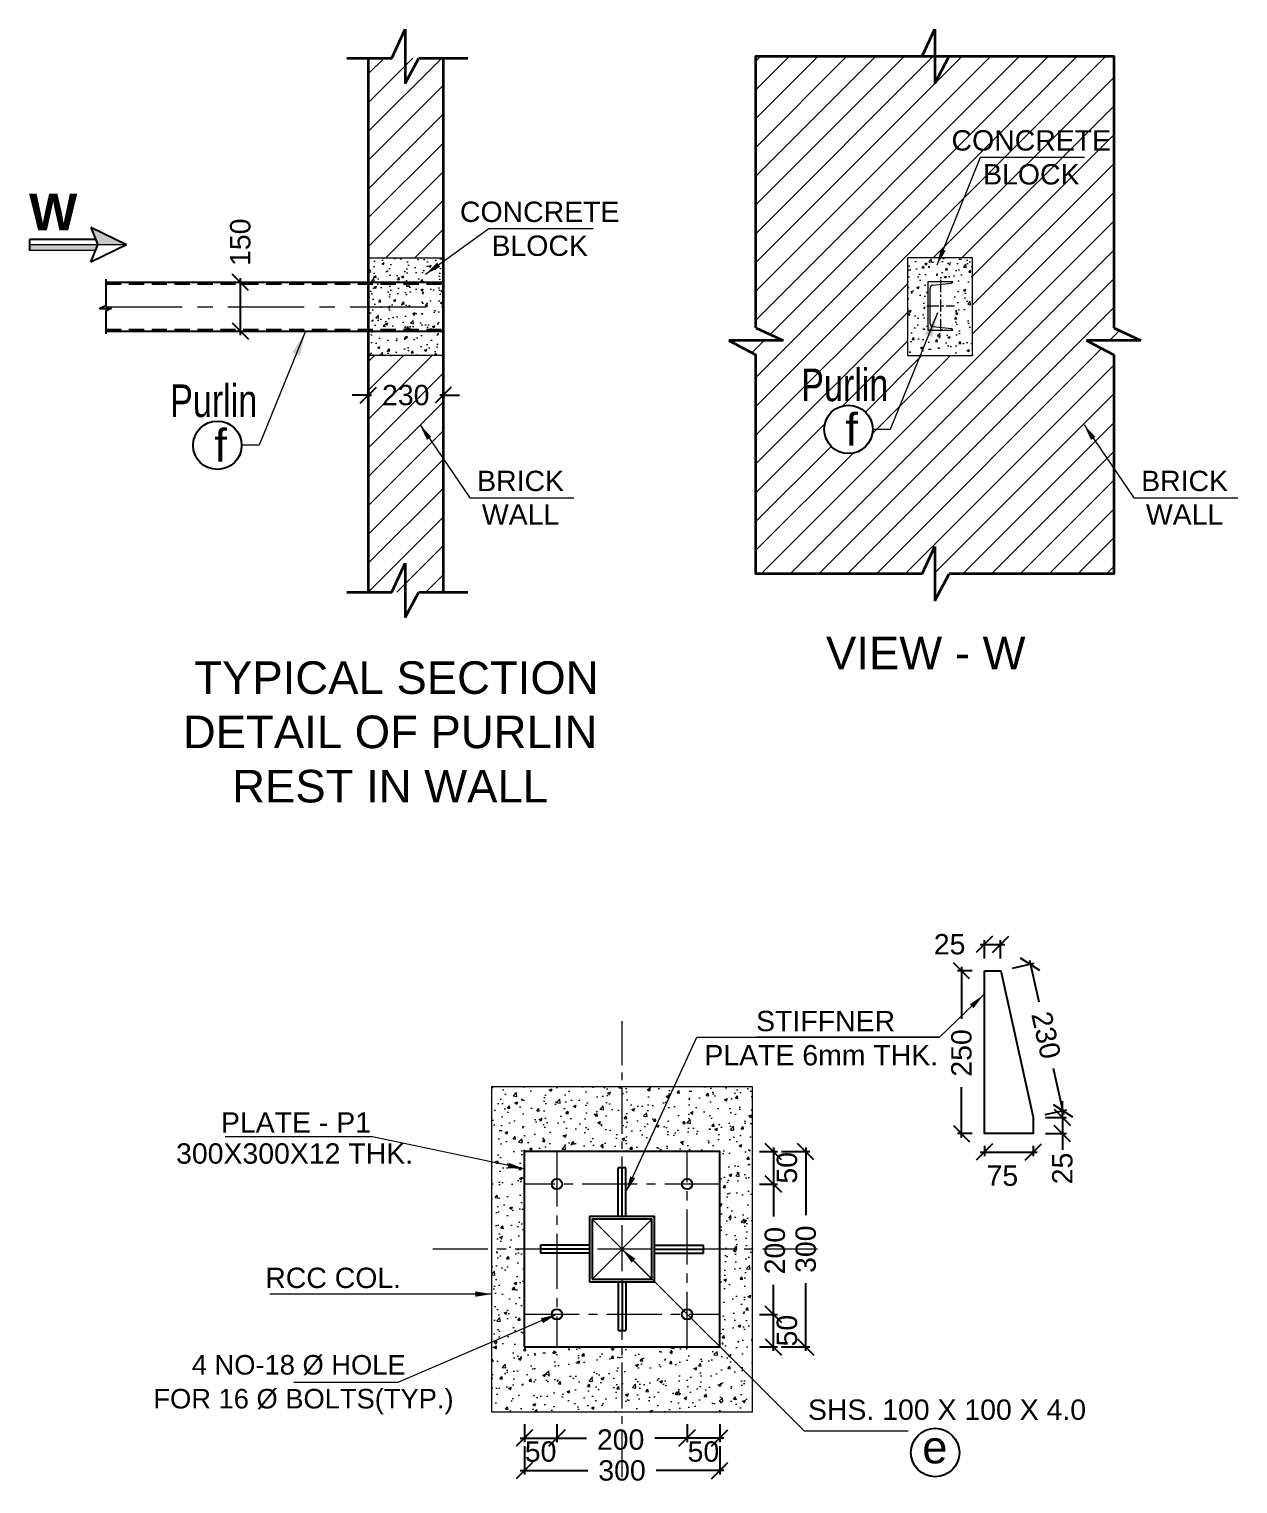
# Model space of a CAD drawing. Header units: inches. Extents: x 1789308 to 1948517, y 1504002 to 1708835.
# Drawn here: x 1861424 to 1876275, y 1623205 to 1641076 of the extents above; entities that cross this region are included whole.
import ezdxf
from ezdxf.enums import TextEntityAlignment as Align

# ---------------------------------------------------------------- set-up
doc = ezdxf.new("R2010")
doc.units = ezdxf.units.IN
doc.header["$LTSCALE"] = 0.015
doc.header["$MEASUREMENT"] = 0
doc.header["$PDMODE"] = 34
doc.header["$PDSIZE"] = -0.1
for name, pattern in [('CENTER', [2, 1.25, -0.25, 0.25, -0.25]), ('CENTER2', [1.125, 0.75, -0.125, 0.125, -0.125]), ('HIDDEN2', [0.1875, 0.125, -0.0625])]:
    doc.linetypes.add(name, pattern=pattern)
for name, color, linetype, lineweight in [('CEN', 5, 'CENTER', 15), ('CENTER LINE', 1, 'CENTER2', 18), ('COLUMN - STR', 6, 'Continuous', 15), ('Dimension', 7, 'Continuous', 5), ('GRID - COLUMN - STR', 251, 'CENTER', 15), ('Hach.', 252, 'Continuous', 15), ('PLATE', 1, 'Continuous', 25), ('SECTION', 3, 'Continuous', 20), ('SECTION -  LINE - STR', 3, 'Continuous', 20), ('TEXT', 7, 'Continuous', 5), ('TRUSS', 82, 'Continuous', 25), ('wall', 1, 'Continuous', 35)]:
    doc.layers.add(name, color=color, linetype=linetype, lineweight=lineweight)
for name, color, linetype in [('DIM DEM', 191, 'Continuous'), ('STR_Dimension_Pranav', 30, 'Continuous'), ('STR_TEXT_Pranav', 62, 'Continuous'), ('TXT', 2, 'Continuous')]:
    doc.layers.add(name, color=color, linetype=linetype)
doc.layers.add('HATCH', color=7, linetype='Continuous', lineweight=5, true_color=0xc2c2c2)
doc.styles.add('a1', font='arial.ttf', dxfattribs={"height": 2})
doc.styles.add('ARIAL NARROW', font='ARIALN.TTF')
doc.styles.add('Basic', font='arial.ttf')
doc.styles.add('DIM 600', font='times.ttf', dxfattribs={"height": 300})
doc.styles.add('PRADEEP - STR', font='swissel.ttf')
doc.styles.add('ROMAND', font='arial.ttf')
doc.dimstyles.new('DIM 600', dxfattribs={"dimscale": 0, "dimtxt": 300, "dimasz": 200, "dimexe": 50, "dimexo": 150, "dimgap": 100, "dimtad": 0, "dimdec": 0, "dimlfac": -1, "dimrnd": 0.001, "dimdsep": 46, "dimtxsty": 'DIM 600', "dimblk": 'OBLIQUE', "dimcen": 1.5, "dimdle": 50, "dimclrd": 256, "dimclre": 256, "dimclrt": 7, "dimadec": 1, "dimazin": 0, "dimtfac": 1, "dimtdec": 0, "dimtix": 1, "dimtmove": 1, "dimatfit": 3, "dimfxl": 600, "dimlwd": -1, "dimlwe": -1, "dimarcsym": 0})
doc.dimstyles.new('SHIFT DIM', dxfattribs={"dimtxt": 250, "dimasz": 200, "dimexe": 100, "dimexo": 100, "dimgap": 0.02, "dimtad": 0, "dimdec": 0, "dimzin": 0, "dimdsep": 46, "dimtxsty": 'ARIAL NARROW', "dimblk": 'OBLIQUE', "dimcen": 0.09, "dimdle": 150, "dimclrd": 256, "dimclre": 256, "dimclrt": 7, "dimadec": 0, "dimazin": 0, "dimtfac": 1, "dimtdec": 0, "dimtofl": 0, "dimtmove": 0, "dimatfit": 3, "dimfxl": 0.1, "dimtolj": 1, "dimtzin": 0, "dimlwd": 13, "dimlwe": 13, "dimarcsym": 0})

# ---------------------------------------------------------------- blocks, each defined once
blk = doc.blocks.new('_Oblique')
at = {"color": 0, "linetype": 'ByBlock', "lineweight": -2}
blk.add_line((-0.5, -0.5), (0.5, 0.5), dxfattribs=at)
blk = doc.blocks.new('*D568')
at = {"layer": 'Defpoints', "color": 0, "transparency": 16777216}
for p in [(1867508, 1624087), (1869908, 1624087), (1869908, 1623369)]:
    blk.add_point(p, dxfattribs=at)
at = {"layer": 'DIM DEM', "transparency": 16777216}
for p, q in [((1867508, 1623669), (1867508, 1623319)), ((1869908, 1623669), (1869908, 1623319)), ((1867458, 1623369), (1868289, 1623369)), ((1869958, 1623369), (1869127, 1623369))]:
    blk.add_line(p, q, dxfattribs=at)
at = {"layer": 'DIM DEM', "transparency": 16777216, "xscale": 200, "yscale": 200, "zscale": 200, "rotation": 180}
blk.add_blockref('_Oblique', (1867508, 1623369), dxfattribs=at)
at = {"layer": 'DIM DEM', "transparency": 16777216, "xscale": 200, "yscale": 200, "zscale": 200}
blk.add_blockref('_Oblique', (1869908, 1623369), dxfattribs=at)
at = {"layer": 'DIM DEM', "color": 7, "transparency": 16777216, "insert": (1868708, 1623369), "char_height": 250, "attachment_point": 5, "style": 'PRADEEP - STR'}
blk.add_mtext('300', dxfattribs=at)
blk = doc.blocks.new('*D569')
at = {"layer": 'Defpoints', "color": 0, "transparency": 16777216}
for p in [(1867508, 1624087), (1867908, 1624087), (1867908, 1623768)]:
    blk.add_point(p, dxfattribs=at)
at = {"layer": 'DIM DEM', "transparency": 16777216}
for p, q in [((1867458, 1623768), (1867958, 1623768)), ((1867508, 1623937), (1867508, 1623718)), ((1867908, 1623937), (1867908, 1623718))]:
    blk.add_line(p, q, dxfattribs=at)
at = {"layer": 'DIM DEM', "transparency": 16777216, "xscale": 200, "yscale": 200, "zscale": 200, "rotation": 180}
blk.add_blockref('_Oblique', (1867508, 1623768), dxfattribs=at)
at = {"layer": 'DIM DEM', "transparency": 16777216, "xscale": 200, "yscale": 200, "zscale": 200}
blk.add_blockref('_Oblique', (1867908, 1623768), dxfattribs=at)
at = {"layer": 'DIM DEM', "color": 7, "transparency": 16777216, "insert": (1867708, 1623601), "char_height": 250, "attachment_point": 5, "style": 'PRADEEP - STR'}
blk.add_mtext('50', dxfattribs=at)
blk = doc.blocks.new('*D570')
at = {"layer": 'Defpoints', "color": 0, "transparency": 16777216}
for p in [(1869508, 1624087), (1869908, 1624087), (1869508, 1623768)]:
    blk.add_point(p, dxfattribs=at)
at = {"layer": 'DIM DEM', "transparency": 16777216}
for p, q in [((1869958, 1623768), (1869458, 1623768)), ((1869508, 1623937), (1869508, 1623718)), ((1869908, 1623937), (1869908, 1623718))]:
    blk.add_line(p, q, dxfattribs=at)
at = {"layer": 'DIM DEM', "transparency": 16777216, "xscale": 200, "yscale": 200, "zscale": 200, "rotation": 180}
blk.add_blockref('_Oblique', (1869508, 1623768), dxfattribs=at)
at = {"layer": 'DIM DEM', "transparency": 16777216, "xscale": 200, "yscale": 200, "zscale": 200}
blk.add_blockref('_Oblique', (1869908, 1623768), dxfattribs=at)
at = {"layer": 'DIM DEM', "color": 7, "transparency": 16777216, "insert": (1869708, 1623601), "char_height": 250, "attachment_point": 5, "style": 'PRADEEP - STR'}
blk.add_mtext('50', dxfattribs=at)
blk = doc.blocks.new('*D571')
at = {"layer": 'Defpoints', "color": 0, "transparency": 16777216}
for p in [(1867908, 1624087), (1869508, 1624087), (1867908, 1623768)]:
    blk.add_point(p, dxfattribs=at)
at = {"layer": 'DIM DEM', "transparency": 16777216}
for p, q in [((1867858, 1623768), (1868271, 1623768)), ((1867908, 1623937), (1867908, 1623718)), ((1869558, 1623768), (1869110, 1623768)), ((1869508, 1623937), (1869508, 1623718))]:
    blk.add_line(p, q, dxfattribs=at)
at = {"layer": 'DIM DEM', "transparency": 16777216, "xscale": 200, "yscale": 200, "zscale": 200, "rotation": 180}
blk.add_blockref('_Oblique', (1867908, 1623768), dxfattribs=at)
at = {"layer": 'DIM DEM', "transparency": 16777216, "xscale": 200, "yscale": 200, "zscale": 200}
blk.add_blockref('_Oblique', (1869508, 1623768), dxfattribs=at)
at = {"layer": 'DIM DEM', "color": 7, "transparency": 16777216, "insert": (1868691, 1623748), "char_height": 250, "attachment_point": 5, "style": 'PRADEEP - STR'}
blk.add_mtext('200', dxfattribs=at)
blk = doc.blocks.new('*D572')
at = {"layer": 'Defpoints', "color": 0, "transparency": 16777216}
for p in [(1870248, 1627288), (1870966, 1627288), (1870248, 1624888)]:
    blk.add_point(p, dxfattribs=at)
at = {"layer": 'DIM DEM', "transparency": 16777216}
for p, q in [((1870666, 1627288), (1871016, 1627288)), ((1870966, 1627338), (1870966, 1626507)), ((1870966, 1624838), (1870966, 1625669)), ((1870666, 1624888), (1871016, 1624888))]:
    blk.add_line(p, q, dxfattribs=at)
at = {"layer": 'DIM DEM', "transparency": 16777216, "xscale": 200, "yscale": 200, "zscale": 200}
for p, rotation in [((1870966, 1627288), 90), ((1870966, 1624888), 270)]:
    blk.add_blockref('_Oblique', p, dxfattribs=dict(at, rotation=rotation))
at = {"layer": 'DIM DEM', "color": 7, "transparency": 16777216, "insert": (1870966, 1626088), "char_height": 250, "attachment_point": 5, "rotation": 90, "style": 'PRADEEP - STR'}
blk.add_mtext('300', dxfattribs=at)
blk = doc.blocks.new('*D573')
at = {"layer": 'Defpoints', "color": 0, "transparency": 16777216}
for p in [(1870248, 1625288), (1870568, 1625288), (1870248, 1624888)]:
    blk.add_point(p, dxfattribs=at)
at = {"layer": 'DIM DEM', "transparency": 16777216}
for p, q in [((1870398, 1625288), (1870618, 1625288)), ((1870568, 1624838), (1870568, 1625338)), ((1870398, 1624888), (1870618, 1624888))]:
    blk.add_line(p, q, dxfattribs=at)
at = {"layer": 'DIM DEM', "transparency": 16777216, "xscale": 200, "yscale": 200, "zscale": 200}
for p, rotation in [((1870568, 1625288), 90), ((1870568, 1624888), 270)]:
    blk.add_blockref('_Oblique', p, dxfattribs=dict(at, rotation=rotation))
at = {"layer": 'DIM DEM', "color": 7, "transparency": 16777216, "insert": (1870735, 1625088), "char_height": 250, "attachment_point": 5, "rotation": 90, "style": 'PRADEEP - STR'}
blk.add_mtext('50', dxfattribs=at)
blk = doc.blocks.new('*D574')
at = {"layer": 'Defpoints', "color": 0, "transparency": 16777216}
for p in [(1870248, 1627288), (1870248, 1626888), (1870568, 1626888)]:
    blk.add_point(p, dxfattribs=at)
at = {"layer": 'DIM DEM', "transparency": 16777216}
for p, q in [((1870398, 1627288), (1870618, 1627288)), ((1870568, 1627338), (1870568, 1626838)), ((1870398, 1626888), (1870618, 1626888))]:
    blk.add_line(p, q, dxfattribs=at)
at = {"layer": 'DIM DEM', "transparency": 16777216, "xscale": 200, "yscale": 200, "zscale": 200}
for p, rotation in [((1870568, 1627288), 90), ((1870568, 1626888), 270)]:
    blk.add_blockref('_Oblique', p, dxfattribs=dict(at, rotation=rotation))
at = {"layer": 'DIM DEM', "color": 7, "transparency": 16777216, "insert": (1870735, 1627088), "char_height": 250, "attachment_point": 5, "rotation": 90, "style": 'PRADEEP - STR'}
blk.add_mtext('50', dxfattribs=at)
blk = doc.blocks.new('*D575')
at = {"layer": 'Defpoints', "color": 0, "transparency": 16777216}
for p in [(1870248, 1626888), (1870248, 1625288), (1870568, 1625288)]:
    blk.add_point(p, dxfattribs=at)
at = {"layer": 'DIM DEM', "transparency": 16777216}
for p, q in [((1870398, 1626888), (1870618, 1626888)), ((1870568, 1626938), (1870568, 1626490)), ((1870568, 1625238), (1870568, 1625652)), ((1870398, 1625288), (1870618, 1625288))]:
    blk.add_line(p, q, dxfattribs=at)
at = {"layer": 'DIM DEM', "transparency": 16777216, "xscale": 200, "yscale": 200, "zscale": 200}
for p, rotation in [((1870568, 1626888), 90), ((1870568, 1625288), 270)]:
    blk.add_blockref('_Oblique', p, dxfattribs=dict(at, rotation=rotation))
at = {"layer": 'DIM DEM', "color": 7, "transparency": 16777216, "insert": (1870587, 1626071), "char_height": 250, "attachment_point": 5, "rotation": 90, "style": 'PRADEEP - STR'}
blk.add_mtext('200', dxfattribs=at)
blk = doc.blocks.new('*D576')
at = {"layer": 'Defpoints', "color": 0, "transparency": 16777216}
for p in [(1873160, 1627508), (1873760, 1627508), (1873760, 1627282)]:
    blk.add_point(p, dxfattribs=at)
at = {"layer": 'DIM DEM', "transparency": 16777216}
for p, q in [((1873160, 1627358), (1873160, 1627232)), ((1873760, 1627358), (1873760, 1627232)), ((1873110, 1627282), (1873810, 1627282))]:
    blk.add_line(p, q, dxfattribs=at)
at = {"layer": 'DIM DEM', "transparency": 16777216, "xscale": 200, "yscale": 200, "zscale": 200, "rotation": 180}
blk.add_blockref('_Oblique', (1873160, 1627282), dxfattribs=at)
at = {"layer": 'DIM DEM', "transparency": 16777216, "xscale": 200, "yscale": 200, "zscale": 200}
blk.add_blockref('_Oblique', (1873760, 1627282), dxfattribs=at)
at = {"layer": 'DIM DEM', "color": 7, "transparency": 16777216, "insert": (1873381, 1626990), "char_height": 250, "attachment_point": 5, "style": 'PRADEEP - STR'}
blk.add_mtext('75', dxfattribs=at)
blk = doc.blocks.new('*D577')
at = {"layer": 'Defpoints', "color": 0, "transparency": 16777216}
for p in [(1872879, 1629508), (1873160, 1629508), (1873160, 1627508)]:
    blk.add_point(p, dxfattribs=at)
at = {"layer": 'DIM DEM', "transparency": 16777216}
for p, q in [((1873010, 1629508), (1872829, 1629508)), ((1872879, 1629558), (1872879, 1628919)), ((1872879, 1627458), (1872879, 1628080)), ((1873010, 1627508), (1872829, 1627508))]:
    blk.add_line(p, q, dxfattribs=at)
at = {"layer": 'DIM DEM', "transparency": 16777216, "xscale": 200, "yscale": 200, "zscale": 200}
for p, rotation in [((1872879, 1629508), 90), ((1872879, 1627508), 270)]:
    blk.add_blockref('_Oblique', p, dxfattribs=dict(at, rotation=rotation))
at = {"layer": 'DIM DEM', "color": 7, "transparency": 16777216, "insert": (1872879, 1628499), "char_height": 250, "attachment_point": 5, "rotation": 90, "style": 'PRADEEP - STR'}
blk.add_mtext('250', dxfattribs=at)
blk = doc.blocks.new('*D578')
at = {"layer": 'Defpoints', "color": 0, "transparency": 16777216}
for p in [(1873360, 1629833), (1873160, 1629508), (1873360, 1629508)]:
    blk.add_point(p, dxfattribs=at)
at = {"layer": 'DIM DEM', "transparency": 16777216}
for p, q in [((1873160, 1629658), (1873160, 1629883)), ((1873360, 1629658), (1873360, 1629883)), ((1873110, 1629833), (1873410, 1629833))]:
    blk.add_line(p, q, dxfattribs=at)
at = {"layer": 'DIM DEM', "transparency": 16777216, "xscale": 200, "yscale": 200, "zscale": 200, "rotation": 180}
blk.add_blockref('_Oblique', (1873160, 1629833), dxfattribs=at)
at = {"layer": 'DIM DEM', "transparency": 16777216, "xscale": 200, "yscale": 200, "zscale": 200}
blk.add_blockref('_Oblique', (1873360, 1629833), dxfattribs=at)
at = {"layer": 'DIM DEM', "color": 7, "transparency": 16777216, "insert": (1872733, 1629833), "char_height": 250, "attachment_point": 5, "style": 'PRADEEP - STR'}
blk.add_mtext('25', dxfattribs=at)
blk = doc.blocks.new('*D579')
at = {"layer": 'Defpoints', "color": 0, "transparency": 16777216}
for p in [(1873760, 1627708), (1873760, 1627508), (1874119, 1627508)]:
    blk.add_point(p, dxfattribs=at)
at = {"layer": 'DIM DEM', "transparency": 16777216}
for p, q in [((1874119, 1627708), (1874119, 1627908)), ((1873910, 1627708), (1874169, 1627708)), ((1874119, 1627708), (1874119, 1627508)), ((1873910, 1627508), (1874169, 1627508)), ((1874119, 1627508), (1874119, 1627308))]:
    blk.add_line(p, q, dxfattribs=at)
at = {"layer": 'DIM DEM', "transparency": 16777216, "xscale": 200, "yscale": 200, "zscale": 200}
for p, rotation in [((1874119, 1627708), 270), ((1874119, 1627508), 90)]:
    blk.add_blockref('_Oblique', p, dxfattribs=dict(at, rotation=rotation))
at = {"layer": 'DIM DEM', "color": 7, "transparency": 16777216, "insert": (1874119, 1627080), "char_height": 250, "attachment_point": 5, "rotation": 90, "style": 'PRADEEP - STR'}
blk.add_mtext('25', dxfattribs=at)
blk = doc.blocks.new('*D580')
at = {"layer": 'Defpoints', "color": 0, "transparency": 16777216}
for p in [(1873360, 1629508), (1873724, 1629589), (1873760, 1627708)]:
    blk.add_point(p, dxfattribs=at)
at = {"layer": 'DIM DEM', "transparency": 16777216}
for p, q in [((1873507, 1629541), (1873773, 1629600)), ((1873713, 1629638), (1873827, 1629127)), ((1874135, 1627740), (1874009, 1628308)), ((1873907, 1627741), (1874173, 1627800))]:
    blk.add_line(p, q, dxfattribs=at)
at = {"layer": 'DIM DEM', "transparency": 16777216, "xscale": 200, "yscale": 200, "zscale": 200}
for p, rotation in [((1873724, 1629589), 102.5288077075444), ((1874124, 1627789), 282.5288077075444)]:
    blk.add_blockref('_Oblique', p, dxfattribs=dict(at, rotation=rotation))
at = {"layer": 'DIM DEM', "color": 7, "transparency": 16777216, "insert": (1873918, 1628717), "char_height": 250, "attachment_point": 5, "rotation": 282.5288, "style": 'PRADEEP - STR'}
blk.add_mtext('230', dxfattribs=at)
blk = doc.blocks.new('*D566')
at = {"layer": 'Defpoints', "color": 0, "transparency": 16777216}
for p in [(1866511, 1636633), (1865591, 1636579), (1866511, 1636579)]:
    blk.add_point(p, dxfattribs=at)
at = {"layer": 'DIM DEM', "transparency": 16777216}
for p, q in [((1865591, 1636579), (1865391, 1636579)), ((1865591, 1636579), (1865591, 1636629)), ((1865591, 1636579), (1865632, 1636579)), ((1866511, 1636579), (1866470, 1636579)), ((1866511, 1636579), (1866511, 1636529)), ((1866511, 1636579), (1866711, 1636579))]:
    blk.add_line(p, q, dxfattribs=at)
at = {"layer": 'DIM DEM', "transparency": 16777216, "xscale": 200, "yscale": 200, "zscale": 200}
blk.add_blockref('_Oblique', (1865591, 1636579), dxfattribs=at)
at = {"layer": 'DIM DEM', "transparency": 16777216, "xscale": 200, "yscale": 200, "zscale": 200, "rotation": 180}
blk.add_blockref('_Oblique', (1866511, 1636579), dxfattribs=at)
at = {"layer": 'DIM DEM', "color": 7, "transparency": 16777216, "insert": (1866051, 1636579), "char_height": 250, "attachment_point": 5, "style": 'PRADEEP - STR'}
blk.add_mtext('230', dxfattribs=at)
blk = doc.blocks.new('*D567')
at = {"layer": 'Defpoints', "color": 0, "transparency": 16777216}
for p in [(1864016, 1637966), (1864019, 1637966), (1864016, 1637366)]:
    blk.add_point(p, dxfattribs=at)
at = {"layer": 'DIM DEM', "transparency": 16777216}
for p, q in [((1864019, 1637316), (1864019, 1638016)), ((1864019, 1637966), (1864069, 1637966)), ((1864019, 1637366), (1864069, 1637366))]:
    blk.add_line(p, q, dxfattribs=at)
at = {"layer": 'DIM DEM', "transparency": 16777216, "xscale": 200, "yscale": 200, "zscale": 200}
for p, rotation in [((1864019, 1637966), 90), ((1864019, 1637366), 270)]:
    blk.add_blockref('_Oblique', p, dxfattribs=dict(at, rotation=rotation))
at = {"layer": 'DIM DEM', "color": 7, "transparency": 16777216, "insert": (1864019, 1638458), "char_height": 250, "attachment_point": 5, "rotation": 90, "style": 'PRADEEP - STR'}
blk.add_mtext('150', dxfattribs=at)
blk = doc.blocks.new('A$C284E463E')
for p, q in [((-0.375, 1.5), (0.375, 1.5)), ((-0.375, 0), (-0.375, 1.5)), ((-0.231, 1.386), (0.33, 1.445)), ((-0.321, 0.214), (-0.321, 1.286)), ((-0.375, 0), (0.375, 0)), ((-0.231, 0.114), (0.33, 0.055)), ((0.375, 0), (0.375, 0.006))]:
    blk.add_line(p, q)
for centre, radius, start, end in [((-0.221, 1.286), 0.1, 96, 180), ((0.325, 1.494), 0.05, 276, 0), ((-0.221, 0.214), 0.1, 180, 264), ((0.325, 0.006), 0.05, 0, 84)]:
    blk.add_arc(centre, radius, start, end)
at = {"layer": 'CEN', "color": 1, "ltscale": 20}
for points in [[(0, 1.55), (0, -0.05)], [(-0.425, 0.75), (0.425, 0.75)]]:
    blk.add_lwpolyline(points, dxfattribs=at)

msp = doc.modelspace()

# ---------------------------------------------------------------- hatches: boundary and pattern name
at = {"layer": 'Hach.'}
h = msp.add_hatch(dxfattribs=at)
h.set_pattern_fill('AR-CONC', color=256, scale=50)
h.set_pattern_definition([(50, (163564.75, 2585384.88), (358.63009, -31.376067), [37.5, -412.5]), (355, (163564.75, 2585384.9), (-69.37567, 376.09607), [30, -330]), (100.451444, (163594.63, 2585382.27), (289.254423, 344.719995), [31.870096, -350.571056]), (46.1842, (163564.75, 2585484.9), (533.62067, -82.75964), [56.25, -618.75]), (96.635635, (163609.2, 2585478), (467.33097, 487.0593), [47.80517, -525.85688]), (351.184164, (163564.75, 2585484.9), (467.33097, 487.0593), [45, -495]), (21, (163614.75, 2585459.88), (298.453526, -201.309445), [37.5, -412.5]), (326, (163614.75, 2585459.9), (121.657666, 362.57502), [30, -330]), (71.451445, (163639.62, 2585443.1), (420.11119, 161.265576), [31.870095, -350.571056]), (37.5, (163564.75, 2585384.88), (6.079928, 166.446927), [0, -326, 0, -335, 0, -331.25]), (7.5, (163564.75, 2585384.88), (131.534769, 197.205856), [0, -191, 0, -318.5, 0, -126.25]), (327.5, (163453.25, 2585384.88), (266.911218, -11.277436), [0, -125, 0, -390, 0, -517.5]), (317.5, (163403.25, 2585384.88), (291.593085, 50.05249), [0, -162.5, 0, -259, 0, -367.5])])
h.paths.add_polyline_path([(1870307.9, 1626088.2), (1869907.9, 1626088.2), (1869907.9, 1624888.2), (1868707.9, 1624888.2), (1868707.9, 1624088.2), (1870307.9, 1624088.2)])
h.paths.add_polyline_path([(1868707.9, 1624888.2), (1867507.9, 1624888.2), (1867507.9, 1626088.2), (1867107.9, 1626088.2), (1867107.9, 1624088.2), (1868707.9, 1624088.2)])
h.paths.add_polyline_path([(1868707.9, 1628088.2), (1867107.9, 1628088.2), (1867107.9, 1626088.2), (1867507.9, 1626088.2), (1867507.9, 1627288.2), (1868707.9, 1627288.2)])
h.paths.add_polyline_path([(1870307.9, 1628088.2), (1868707.9, 1628088.2), (1868707.9, 1627288.2), (1869907.9, 1627288.2), (1869907.9, 1626088.2), (1870307.9, 1626088.2)])
at = {"layer": 'HATCH'}
h = msp.add_hatch(dxfattribs=at)
h.set_pattern_fill('ANSI31', color=256, scale=2000)
h.set_pattern_definition([(45, (-4925821.36, 5538445.3), (-176.776695, 176.776695), [])])
h.paths.add_polyline_path([(1866511.1, 1637065.8), (1865591.1, 1637065.8), (1865591.1, 1634159.3), (1866511.1, 1634159.3)])
h.paths.add_polyline_path([(1865591.1, 1638265.8), (1866511.1, 1638265.8), (1866511.1, 1640719.3), (1865591.1, 1640719.3)])
h = msp.add_hatch(dxfattribs=at)
h.set_pattern_fill('ANSI31', color=256, scale=2000)
h.set_pattern_definition([(45, (158978.23, 2590151.63), (-176.776695, 176.776695), [])])
h.paths.add_polyline_path([(1874749.1, 1640741.8), (1872727.5, 1640741.8), (1872551.1, 1640407.4), (1872551.1, 1640741.8), (1870353.1, 1640741.8), (1870353.1, 1637405), (1870687.5, 1637249.8), (1870018.8, 1637249.8), (1870353.1, 1637073.4), (1870353.1, 1634385.8), (1872395.9, 1634385.8), (1872551.1, 1634720.1), (1872551.1, 1634051.4), (1872727.5, 1634385.8), (1874749.1, 1634385.8), (1874749.1, 1637073.4), (1874414.8, 1637249.8), (1875083.5, 1637249.8), (1874749.1, 1637405)])
h.paths.add_polyline_path([(1873014.1, 1637065.8), (1872214.1, 1637065.8), (1872214.1, 1638265.8), (1873014.1, 1638265.8)], flags=16)
h.paths.add_polyline_path([(1872785.1, 1637975.8), (1872785.1, 1637395.8), (1872457.1, 1637395.8), (1872457.1, 1637975.8)], flags=0)
h.paths.add_polyline_path([(1872765.1, 1637955.8), (1872765.1, 1637415.8), (1872477.1, 1637415.8), (1872477.1, 1637955.8)], flags=0)
h.paths.add_polyline_path([(1871787.7, 1636158.6, -1), (1871192.2, 1636158.6, -1)], flags=16)
h.paths.add_polyline_path([(1872694.7, 1639021.9), (1874779.5, 1639021.9), (1874779.5, 1639958.2), (1872694.7, 1639958.2)], flags=24)
h.paths.add_polyline_path([(1870807.9, 1636287.8), (1872078.5, 1636287.8), (1872078.5, 1637111.5), (1870807.9, 1637111.5)], flags=24)
h.paths.add_polyline_path([(1871339.6, 1635699.5), (1871713.4, 1635699.5), (1871713.4, 1636648.2), (1871339.6, 1636648.2)], flags=24)
at = {"layer": 'HATCH', "lineweight": 0}
h = msp.add_hatch(dxfattribs=at)
h.set_pattern_fill('AR-CONC', color=251, scale=40)
h.set_pattern_definition([(50, (158978.23, 2590151.63), (286.904073, -25.100854), [30, -330]), (355, (158978.23, 2590151.63), (-55.500533, 300.876853), [24, -264]), (100.451444, (159002.14, 2590149.54), (231.40354, 275.775996), [25.496077, -280.456845]), (46.1842, (158978.23, 2590231.63), (426.89653, -66.20771), [45, -495]), (96.635635, (159013.8, 2590226.1), (373.86478, 389.64744), [38.24414, -420.6855]), (351.184164, (158978.23, 2590231.63), (373.86478, 389.64744), [36, -396]), (21, (159018.23, 2590211.63), (238.76282, -161.047556), [30, -330]), (326, (159018.23, 2590211.63), (97.326133, 290.06002), [24, -264]), (71.451445, (159038.13, 2590198.2), (336.08895, 129.01246), [25.496076, -280.456845]), (37.5, (158978.23, 2590151.63), (4.863942, 133.1575415), [0, -260.8, 0, -268, 0, -265]), (7.5, (158978.23, 2590151.63), (105.227815, 157.764685), [0, -152.8, 0, -254.8, 0, -101]), (327.5, (158889.03, 2590151.63), (213.5289745, -9.0219487), [0, -100, 0, -312, 0, -414]), (317.5, (158849.03, 2590151.63), (233.274468, 40.041993), [0, -130, 0, -207.2, 0, -294])])
h.paths.add_polyline_path([(1865591.1, 1638265.8), (1866511.1, 1638265.8), (1866511.1, 1637065.8), (1865591.1, 1637065.8)])
h = msp.add_hatch(dxfattribs=at)
h.set_pattern_fill('AR-CONC', color=251, scale=40)
h.set_pattern_definition([(50, (-4934467.86, 5620443.76), (286.904073, -25.100854), [30, -330]), (355, (-4934467.86, 5620443.76), (-55.500533, 300.876853), [24, -264]), (100.4514445, (-4934443.95, 5620441.67), (231.403539, 275.775996), [25.496077, -280.456845]), (46.1842, (-4934467.86, 5620523.76), (426.896532, -66.207712), [45, -495]), (96.6356355, (-4934432.3, 5620518.24), (373.864778, 389.64744), [38.244137, -420.685504]), (351.184164, (-4934467.86, 5620523.76), (373.864778, 389.64744), [36, -396]), (21, (-4934427.86, 5620503.76), (238.762821, -161.047556), [30, -330]), (326, (-4934427.86, 5620503.76), (97.326133, 290.060018), [24, -264]), (71.4514447, (-4934407.96, 5620490.34), (336.088951, 129.012461), [25.496076, -280.456845]), (37.5, (-4934467.86, 5620443.76), (4.8639421, 133.1575415), [0, -260.8, 0, -268, 0, -265]), (7.5, (-4934467.86, 5620443.76), (105.227815, 157.7646848), [0, -152.8, 0, -254.8, 0, -101]), (327.5, (-4934557.06, 5620443.76), (213.5289745, -9.0219487), [0, -100, 0, -312, 0, -414]), (317.5, (-4934597.06, 5620443.76), (233.2744677, 40.041993), [0, -130, 0, -207.2, 0, -294])])
h.paths.add_polyline_path([(1873014.1, 1638265.8), (1872214.1, 1638265.8), (1872214.1, 1637065.8), (1873014.1, 1637065.8)])
h.paths.add_polyline_path([(1872457.1, 1637395.8), (1872457.1, 1637975.8), (1872785.1, 1637975.8), (1872785.1, 1637395.8)], flags=16)
h.paths.add_polyline_path([(1872765.1, 1637415.8), (1872477.1, 1637415.8), (1872477.1, 1637955.8), (1872765.1, 1637955.8)], flags=0)
at = {"layer": 'TEXT'}
for points in [[(1862270, 1638425.1), (1862619.1, 1638425.1), (1862181.6, 1638637.5)], [(1862270, 1638425.1), (1861427.1, 1638425.1), (1861427.1, 1638358.4), (1862242.2, 1638358.4)]]:
    msp.add_hatch(color=24, dxfattribs=at).paths.add_polyline_path(points)

# ---------------------------------------------------------------- linework, layer by layer
for p, q in [((1862181.6, 1638637.5), (1862270, 1638425.1)), ((1862619.1, 1638425.1), (1862181.6, 1638637.5)), ((1862242.2, 1638491.7), (1861427.1, 1638491.7)), ((1861427.1, 1638491.7), (1861427.1, 1638358.4)), ((1862619.1, 1638425.1), (1862181.6, 1638212.7)), ((1862181.6, 1638212.7), (1862270, 1638425.1))]:
    msp.add_line(p, q)
at = {"layer": 'CENTER LINE', "ltscale": 60000}
for p, q in [((1867907.9, 1627288.2), (1867907.9, 1624888.2)), ((1869507.9, 1624888.2), (1869507.9, 1627288.2)), ((1869907.9, 1626888.2), (1867507.9, 1626888.2)), ((1867507.9, 1625288.2), (1869907.9, 1625288.2))]:
    msp.add_line(p, q, dxfattribs=at)
at = {"layer": 'CENTER LINE', "ltscale": 50000}
msp.add_lwpolyline([(1868707.9, 1623288.2), (1868707.9, 1628888.2)], dxfattribs=at)
at = {"layer": 'CENTER LINE', "ltscale": 60000}
msp.add_lwpolyline([(1871107.9, 1626088.2), (1866307.9, 1626088.2)], dxfattribs=at)
at = {"layer": 'COLUMN - STR'}
msp.add_lwpolyline([(1867107.9, 1628088.2), (1870307.9, 1628088.2), (1870307.9, 1624088.2), (1867107.9, 1624088.2)], close=True, dxfattribs=at)
at = {"layer": 'GRID - COLUMN - STR', "color": 5, "ltscale": 50000}
for p, q in [((1862367.1, 1637965.8), (1866511.1, 1637965.8)), ((1862367.1, 1637965.8), (1866511.1, 1637965.8)), ((1862367.1, 1637665.8), (1866511.1, 1637665.8)), ((1862367.1, 1637365.8), (1866511.1, 1637365.8))]:
    msp.add_line(p, q, dxfattribs=at)
at = {"layer": 'GRID - COLUMN - STR', "ltscale": 100000}
for p, q in [((1868339.9, 1626456.2), (1869075.9, 1625720.2)), ((1868339.9, 1625720.2), (1869075.9, 1626456.2))]:
    msp.add_line(p, q, dxfattribs=at)
at = {"layer": 'HATCH'}
for points in [[(1865591.1, 1638265.8), (1866511.1, 1638265.8), (1866511.1, 1637065.8), (1865591.1, 1637065.8)], [(1872214.1, 1638265.8), (1872214.1, 1637065.8), (1873014.1, 1637065.8), (1873014.1, 1638265.8)]]:
    msp.add_lwpolyline(points, close=True, dxfattribs=at)
at = {"layer": 'PLATE'}
for p, q in [((1868659.9, 1626488.2), (1868659.9, 1627088.2)), ((1868707.9, 1626488.2), (1868707.9, 1627088.2)), ((1868755.9, 1626488.2), (1868755.9, 1627088.2)), ((1868307.9, 1626136.2), (1867707.9, 1626136.2)), ((1868307.9, 1626088.2), (1867707.9, 1626088.2)), ((1869107.9, 1626136.2), (1869707.9, 1626136.2)), ((1869107.9, 1626088.2), (1869707.9, 1626088.2)), ((1868307.9, 1626040.2), (1867707.9, 1626040.2)), ((1869107.9, 1626040.2), (1869707.9, 1626040.2)), ((1868659.9, 1625688.2), (1868659.9, 1625088.2)), ((1868707.9, 1625688.2), (1868707.9, 1625088.2)), ((1868755.9, 1625688.2), (1868755.9, 1625088.2))]:
    msp.add_line(p, q, dxfattribs=at)
for points in [[(1873160.4, 1629508.2), (1873360.4, 1629508.2), (1873760.4, 1627708.2), (1873760.4, 1627508.2), (1873160.4, 1627508.2), (1873160.4, 1629508.2)], [(1868755.9, 1627088.2), (1868659.9, 1627088.2)], [(1867707.9, 1626136.2), (1867707.9, 1626040.2)], [(1869707.9, 1626040.2), (1869707.9, 1626136.2)], [(1868659.9, 1625088.2), (1868755.9, 1625088.2)]]:
    msp.add_lwpolyline(points, dxfattribs=at)
msp.add_lwpolyline([(1867507.9, 1624888.2), (1869907.9, 1624888.2), (1869907.9, 1627288.2), (1867507.9, 1627288.2)], close=True, dxfattribs=at)
for centre in [(1867907.9, 1626888.2), (1869507.9, 1626888.2), (1867907.9, 1625288.2), (1869507.9, 1625288.2)]:
    msp.add_circle(centre, 64, dxfattribs=at)
at = {"layer": 'STR_TEXT_Pranav', "color": 1}
for centre in [(1871490, 1636158.6), (1863737, 1635964.1), (1872555.5, 1623590.1)]:
    msp.add_circle(centre, 297.7, dxfattribs=at)
at = {"layer": 'TEXT', "color": 61}
for p, q in [((1862619.1, 1638425.1), (1861427.1, 1638425.1)), ((1862242.2, 1638358.4), (1861427.1, 1638358.4))]:
    msp.add_line(p, q, dxfattribs=at)
at = {"layer": 'TRUSS', "ltscale": 50000}
for p, q in [((1862367.1, 1637965.8), (1866511.1, 1637965.8)), ((1862367.1, 1637365.8), (1866511.1, 1637365.8))]:
    msp.add_line(p, q, dxfattribs=at)
at = {"layer": 'TRUSS', "linetype": 'HIDDEN2', "ltscale": 100000}
for p, q in [((1862367.1, 1637945.8), (1866511.1, 1637945.8)), ((1862367.1, 1637385.8), (1866511.1, 1637385.8))]:
    msp.add_line(p, q, dxfattribs=at)
at = {"layer": 'TRUSS', "ltscale": 50000}
msp.add_lwpolyline([(1862367.1, 1638003.3), (1862367.1, 1637677.5), (1862294.5, 1637643.8), (1862431, 1637643.8), (1862367.1, 1637610.1), (1862367.1, 1637334)], dxfattribs=at)
at = {"layer": 'TRUSS'}
for points in [[(1868307.9, 1625688.2), (1869107.9, 1625688.2), (1869107.9, 1626488.2), (1868307.9, 1626488.2)], [(1868339.9, 1625720.2), (1869075.9, 1625720.2), (1869075.9, 1626456.2), (1868339.9, 1626456.2)]]:
    msp.add_lwpolyline(points, close=True, dxfattribs=at)
at = {"layer": 'wall'}
for p, q in [((1865879.7, 1640719.3), (1866044.8, 1641075)), ((1866044.8, 1641075), (1866044.8, 1640406.2)), ((1866044.8, 1641075), (1866044.8, 1640406.2)), ((1872395.9, 1640741.8), (1872551.1, 1641076.1)), ((1872551.1, 1641076.1), (1872551.1, 1640407.4)), ((1865327.6, 1640719.3), (1865879.7, 1640719.3)), ((1865591.1, 1640719.3), (1865591.1, 1634159.3)), ((1866044.8, 1640406.2), (1866209.9, 1640719.3)), ((1866044.8, 1640406.2), (1866209.9, 1640719.3)), ((1866209.9, 1640719.3), (1866812.3, 1640719.3)), ((1866511.1, 1640719.3), (1866511.1, 1634159.3)), ((1872551.1, 1640407.4), (1872727.5, 1640741.8)), ((1870353.1, 1637405), (1870687.5, 1637249.8)), ((1874749.1, 1637405), (1875083.5, 1637249.8)), ((1870687.5, 1637249.8), (1870018.8, 1637249.8)), ((1870018.8, 1637249.8), (1870353.1, 1637073.4)), ((1875083.5, 1637249.8), (1874414.8, 1637249.8)), ((1874414.8, 1637249.8), (1874749.1, 1637073.4)), ((1872395.9, 1634385.8), (1872551.1, 1634720.1)), ((1872551.1, 1634720.1), (1872551.1, 1634051.4)), ((1865879.7, 1634159.3), (1866044.8, 1634515)), ((1866044.8, 1634515), (1866044.8, 1633846.2)), ((1872551.1, 1634051.4), (1872727.5, 1634385.8)), ((1865327.6, 1634159.3), (1865879.7, 1634159.3)), ((1866044.8, 1633846.2), (1866209.9, 1634159.3)), ((1866209.9, 1634159.3), (1866812.3, 1634159.3))]:
    msp.add_line(p, q, dxfattribs=at)
for points in [[(1870353.1, 1637405), (1870353.1, 1640741.8), (1874749.1, 1640741.8), (1874749.1, 1637405)], [(1872395.9, 1634385.8), (1870353.1, 1634385.8), (1870353.1, 1637073.4)], [(1874749.1, 1637073.4), (1874749.1, 1634385.8), (1872727.5, 1634385.8)]]:
    msp.add_lwpolyline(points, dxfattribs=at)

# ---------------------------------------------------------------- block references
at = {"layer": 'SECTION -  LINE - STR', "xscale": 400.0000000000001, "yscale": 400.0000000000001, "zscale": 400.0000000000001}
msp.add_blockref('A$C284E463E', (1872621.1, 1637375.8), dxfattribs=at)

# ---------------------------------------------------------------- texts
at = {"layer": 'SECTION', "color": 1, "insert": (1861423, 1639055.4), "char_height": 450, "width": 1464.66, "attachment_point": 1, "style": 'a1'}
msp.add_mtext('{\\fArial|b1|i0|c0|p34;W}', dxfattribs=at)
at = {"layer": 'STR_Dimension_Pranav', "attachment_point": 2, "style": 'ARIAL NARROW'}
for s, insert, char_height, width in [('{\\fArial|b0|i0|c0|p34;\\W0.75;Purlin}', (1871445, 1636905.8), 399.726, 5242.996), ('{\\fArial|b0|i0|c0|p34;\\W0.75;Purlin}', (1863692, 1636711.3), 399.726, 5242.996), ('{\\f@Arial Unicode MS|b0|i0|c0|p34;f}', (1871528.7, 1636357.8), 400, 71.023), ('{\\f@Arial Unicode MS|b0|i0|c0|p34;f}', (1863775.7, 1636163.3), 400, 71.023), ('{\\f@Arial Unicode MS|b0|i0|c0|p34;e}', (1872551.7, 1623857.2), 400, 71.023)]:
    msp.add_mtext(s, dxfattribs=dict(at, insert=insert, char_height=char_height, width=width))
at = {"layer": 'TEXT', "color": 3, "lineweight": 25, "style": 'ROMAND'}
msp.add_text('VIEW - W', height=400, dxfattribs=at).set_placement((1872439.8, 1633412.8), align=Align.MIDDLE_CENTER)
at = {"layer": 'TEXT', "color": 3, "lineweight": 40, "insert": (1865858.8, 1633309.8), "char_height": 400, "width": 5928.901, "attachment_point": 2, "style": 'ROMAND'}
msp.add_mtext(' TYPICAL SECTION DETAIL OF PURLIN REST IN WALL', dxfattribs=at)
at = {"layer": 'TXT', "style": 'Basic'}
for s, height, p in [('BRICK', 250, (1867461.9, 1635526, 0)), ('BRICK', 250, (1875619.9, 1635526, 0)), ('WALL', 250, (1867461.9, 1635112.5, 0)), ('WALL', 250, (1875619.9, 1635112.5, 0)), ('STIFFNER ', 250, (1871258, 1628891.3)), (' PLATE 6mm THK.', 250, (1871107.4, 1628471.9)), ('PLATE - P1', 250, (1864702.4, 1627645, 0)), ('300X300X12 THK.', 250, (1864685.4, 1627264, 0)), ('RCC COL.', 250, (1865159.5, 1625736.3, 0)), (' 4 NO-18 %%C HOLE ', 240, (1864735.9, 1624668.4, 0)), ('FOR 16 %%C BOLTS(TYP.)', 240, (1864794.6, 1624222, 0)), ('SHS. 100 X 100 X 4.0 ', 250, (1872749.4, 1624117, 0))]:
    msp.add_text(s, height=height, dxfattribs=at).set_placement(p, align=Align.MIDDLE)
at = {"layer": 'TXT', "lineweight": 40, "char_height": 250, "width": 1066.592, "attachment_point": 2, "style": 'Basic'}
for insert in [(1873736.4, 1639834, 0), (1867696.9, 1638957, 0)]:
    msp.add_mtext('CONCRETE BLOCK', dxfattribs=dict(at, insert=insert))

# ---------------------------------------------------------------- dimensions: what is measured, and where the dimension line sits
at = {"layer": 'DIM DEM'}
for base, p1, p2, angle, override, picture, middle, dimtype in [((1864019, 1637965.8), (1864015.7, 1637365.8), (1864015.7, 1637965.8), 90, {"dimscale": 1, "dimtxt": 250, "dimlfac": 0.25, "dimtxsty": 'PRADEEP - STR', "dimfxl": 300, "dimfxlon": 1, "dimarcsym": 1}, '*D567', (1864019, 1638458.4), 160), ((1873724.1, 1629589), (1873760.4, 1627708.2), (1873360.4, 1629508.2), 102.52881, {"dimscale": 1, "dimtxt": 250, "dimlfac": 0.125, "dimtxsty": 'PRADEEP - STR', "dimfxl": 300, "dimfxlon": 1, "dimarcsym": 1}, '*D580', (1873917.7, 1628717.4), 161), ((1872879.1, 1629508.2), (1873160.4, 1627508.2), (1873160.4, 1629508.2), 90, {"dimscale": 1, "dimtxt": 250, "dimlfac": 0.125, "dimtxsty": 'PRADEEP - STR', "dimfxl": 300, "dimfxlon": 1, "dimarcsym": 1}, '*D577', (1872879.1, 1628499.3), 160), ((1874119.2, 1627508.2), (1873760.4, 1627708.2), (1873760.4, 1627508.2), 90, {"dimscale": 1, "dimtxt": 250, "dimlfac": 0.125, "dimtxsty": 'PRADEEP - STR', "dimfxl": 300, "dimfxlon": 1, "dimarcsym": 1}, '*D579', (1874119.2, 1627080.3), 160), ((1870567.7, 1626888.2), (1870248.4, 1627288.2), (1870248.4, 1626888.2), 270, {"dimscale": 1, "dimtxt": 250, "dimlfac": 0.125, "dimtxsty": 'PRADEEP - STR', "dimfxl": 300, "dimfxlon": 1, "dimarcsym": 1}, '*D574', (1870734.9, 1627088.2), 160), ((1870567.7, 1625288.2), (1870248.4, 1626888.2), (1870248.4, 1625288.2), 270, {"dimscale": 1, "dimtxt": 250, "dimlfac": 0.125, "dimtxsty": 'PRADEEP - STR', "dimfxl": 300, "dimfxlon": 1, "dimarcsym": 1}, '*D575', (1870587.3, 1626070.9), 160), ((1870567.7, 1625288.2), (1870248.4, 1624888.2), (1870248.4, 1625288.2), 90, {"dimscale": 1, "dimtxt": 250, "dimlfac": 0.125, "dimtxsty": 'PRADEEP - STR', "dimfxl": 300, "dimfxlon": 1, "dimarcsym": 1}, '*D573', (1870734.9, 1625088.2), 160), ((1867907.9, 1623767.8), (1869507.9, 1624087.2), (1867907.9, 1624087.2), 180, {"dimscale": 1, "dimtxt": 250, "dimlfac": 0.125, "dimtxsty": 'PRADEEP - STR', "dimfxl": 300, "dimfxlon": 1, "dimarcsym": 1}, '*D571', (1868690.6, 1623748.3), 160), ((1869507.9, 1623767.8), (1869907.9, 1624087.2), (1869507.9, 1624087.2), 180, {"dimscale": 1, "dimtxt": 250, "dimlfac": 0.125, "dimtxsty": 'PRADEEP - STR', "dimfxl": 300, "dimfxlon": 1, "dimarcsym": 1}, '*D570', (1869707.9, 1623600.6), 160)]:
    dim = msp.add_linear_dim(base=base, p1=p1, p2=p2, angle=angle, dimstyle='DIM 600', override=override, dxfattribs=at)
    dim.commit()
    dim.dimension.update_dxf_attribs({"geometry": picture, "text_midpoint": middle, "dimtype": dimtype})
for base, p1, p2, override, picture, middle in [((1866511.1, 1636579), (1865591.1, 1636579), (1866511.1, 1636633.2), {"dimscale": 1, "dimtxt": 250, "dimlfac": 0.25, "dimtxsty": 'PRADEEP - STR', "dimfxl": 300, "dimfxlon": 1, "dimarcsym": 1}, '*D566', (1866051.1, 1636579)), ((1869907.9, 1623369.1), (1867507.9, 1624087.2), (1869907.9, 1624087.2), {"dimscale": 1, "dimtxt": 250, "dimlfac": 0.125, "dimtxsty": 'PRADEEP - STR', "dimfxl": 300, "dimfxlon": 1, "dimarcsym": 1}, '*D568', (1868707.9, 1623369.1))]:
    dim = msp.add_linear_dim(base=base, p1=p1, p2=p2, dimstyle='DIM 600', override=override, dxfattribs=at)
    dim.commit()
    dim.dimension.update_dxf_attribs({"geometry": picture, "text_midpoint": middle})
for base, p1, p2, override, picture, middle in [((1873360.4, 1629832.9), (1873160.4, 1629508.2), (1873360.4, 1629508.2), {"dimscale": 1, "dimtxt": 250, "dimlfac": 0.125, "dimtxsty": 'PRADEEP - STR', "dimfxl": 300, "dimfxlon": 1, "dimarcsym": 1}, '*D578', (1872732.5, 1629832.9)), ((1873760.4, 1627282.4), (1873160.4, 1627508.2), (1873760.4, 1627508.2), {"dimscale": 1, "dimtxt": 250, "dimlfac": 0.125, "dimtxsty": 'PRADEEP - STR', "dimtmove": 2, "dimfxl": 300, "dimfxlon": 1, "dimarcsym": 1}, '*D576', (1873380.7, 1626990.4)), ((1867907.9, 1623767.8), (1867507.9, 1624087.2), (1867907.9, 1624087.2), {"dimscale": 1, "dimtxt": 250, "dimlfac": 0.125, "dimtxsty": 'PRADEEP - STR', "dimfxl": 300, "dimfxlon": 1, "dimarcsym": 1}, '*D569', (1867707.9, 1623600.6))]:
    dim = msp.add_linear_dim(base=base, p1=p1, p2=p2, dimstyle='DIM 600', override=override, dxfattribs=at)
    dim.commit()
    dim.dimension.update_dxf_attribs({"geometry": picture, "text_midpoint": middle, "dimtype": 160})
dim = msp.add_linear_dim(base=(1870966.4, 1627288.2), p1=(1870248.4, 1624888.2), p2=(1870248.4, 1627288.2), angle=90, dimstyle='DIM 600', override={"dimscale": 1, "dimtxt": 250, "dimlfac": 0.125, "dimtxsty": 'PRADEEP - STR', "dimfxl": 300, "dimfxlon": 1, "dimarcsym": 1}, dxfattribs=at)
dim.commit()
dim.dimension.update_dxf_attribs({"geometry": '*D572', "text_midpoint": (1870966.4, 1626088.2)})

# ---------------------------------------------------------------- leaders
for points in [[(1872584.7, 1637590.3), (1872003.9, 1636158.6), (1871787.7, 1636158.6)], [(1864819.5, 1637365.8), (1864250.9, 1635964.1), (1864034.7, 1635964.1)]]:
    msp.add_leader(points, dimstyle='SHIFT DIM', override={"dimasz": 300, "dimtxsty": 'PRADEEP - STR'}, dxfattribs=at)
at = {"layer": 'Dimension'}
for points in [[(1872579.2, 1638180.6, 0), (1873112.9, 1639502.3, 0), (1874391.3, 1639502.3, 0)], [(1866294.2, 1638065.1, 0), (1867073.4, 1638625.3, 0), (1868351.8, 1638625.3, 0)], [(1866226.3, 1636213.6, 0), (1866838.4, 1635319.3, 0), (1868116.8, 1635319.3, 0)], [(1874384.3, 1636213.6, 0), (1874996.4, 1635319.3, 0), (1876274.8, 1635319.3, 0)], [(1873148.3, 1629210.9), (1872610, 1628691.9), (1870363.5, 1628691.9)], [(1868755.9, 1626788.2), (1869629.2, 1628691.9), (1872610, 1628691.9)], [(1867507.9, 1627074.4, 0), (1865644.4, 1627469.6, 0), (1863833.9, 1627469.6, 0)], [(1868707.9, 1626088.2, 0), (1870945.5, 1623856.9, 0), (1872223.8, 1623856.9, 0)], [(1867107.9, 1625536.8, 0), (1865660, 1625536.8, 0), (1864381.7, 1625536.8, 0)], [(1867907.9, 1625288.2, 0), (1865953.9, 1624451.8, 0), (1864675.5, 1624451.8, 0)]]:
    msp.add_leader(points, dimstyle='DIM 600', override={"dimscale": 1, "dimfxl": 300, "dimfxlon": 1, "dimarcsym": 1}, dxfattribs=at)

doc.saveas('drawing.dxf')
